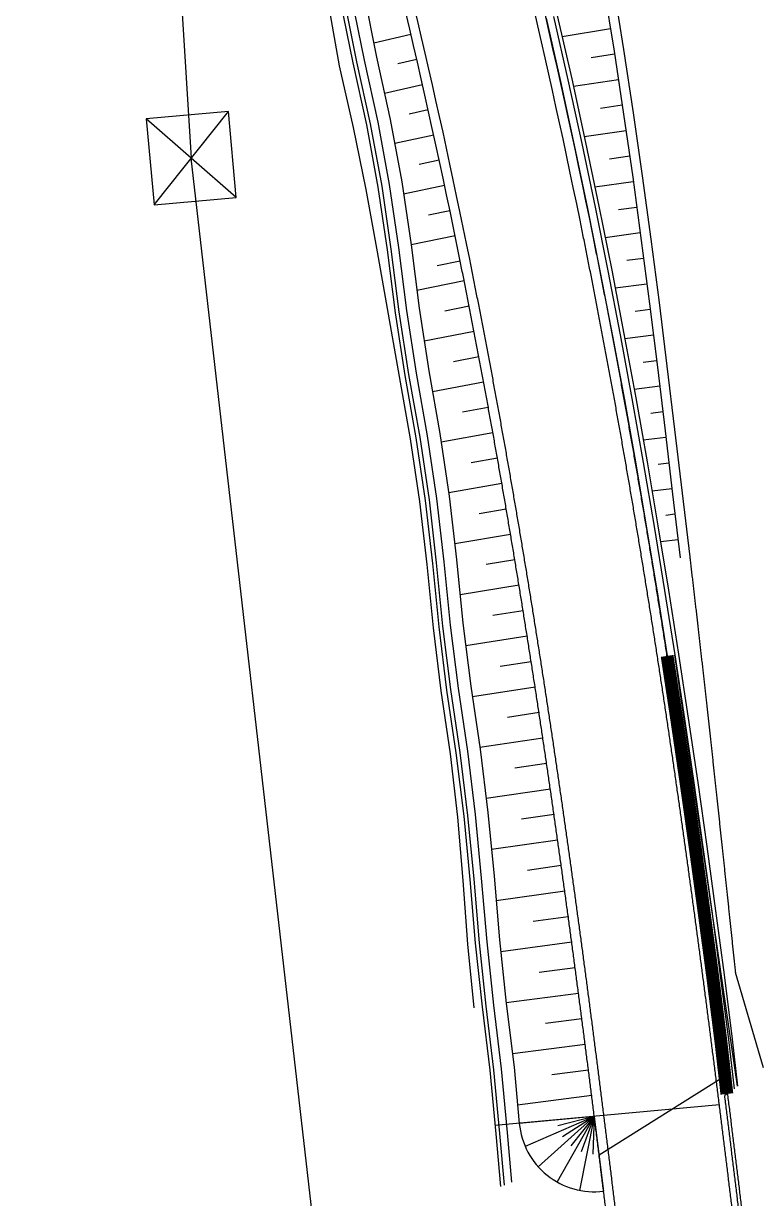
# Model space of a CAD drawing. Header units: inches. Extents: x 499362 to 502582, y 2542122 to 2545349.
# Drawn here: x 501293.9 to 501350.9, y 2543054.1 to 2543145.3 of the extents above; entities that cross this region are included whole.
import ezdxf

# ---------------------------------------------------------------- set-up
doc = ezdxf.new("R2010")
doc.units = ezdxf.units.IN
doc.header["$MEASUREMENT"] = 0
doc.linetypes.add('ACAD_ISO04W100', pattern=[30, 24, -3, 0, -3])
doc.linetypes.add('HIDDEN2', pattern=[4, 3, -1])
doc.layers.add('0-段落划分', color=2, linetype='Continuous')
doc.layers.add('ql', color=7, linetype='Continuous')

# ---------------------------------------------------------------- blocks, each defined once
blk = doc.blocks.new('A$C3C1B3F5F')
at = {"layer": 'ql', "color": 1, "linetype": 'Continuous'}
blk.add_line((501348.38, 2543063.66), (501338.57, 2543057.497), dxfattribs=at)
at = {"layer": 'ql', "color": 1, "linetype": 'Continuous', "flags": 128}
for points in [[(501349.661, 2543053.321, -0.000056), (501349.594, 2543053.874, -0.000057), (501349.527, 2543054.426, -0.000058), (501349.459, 2543054.979, -0.000059), (501349.392, 2543055.532, -0.000061), (501349.324, 2543056.084, -0.000062), (501349.256, 2543056.637, -0.000063), (501349.188, 2543057.19, -0.000065), (501349.12, 2543057.742, -0.000066), (501349.051, 2543058.295, -0.000067), (501348.983, 2543058.848, -0.000068), (501348.914, 2543059.4, -0.00007), (501348.846, 2543059.953, -0.000071), (501348.777, 2543060.506, -0.000072), (501348.708, 2543061.059, -0.000074), (501348.638, 2543061.611, -0.000075), (501348.569, 2543062.164, -0.000076), (501348.499, 2543062.717, -0.000077), (501348.43, 2543063.27, -0.000055), (501348.38, 2543063.66, -0.000055)], [(501339.104, 2543053.157, -0.000058), (501339.036, 2543053.708, -0.000059), (501338.969, 2543054.258, -0.000061), (501338.902, 2543054.808, -0.000062), (501338.834, 2543055.358, -0.000063), (501338.766, 2543055.908, -0.000065), (501338.698, 2543056.458, -0.000066), (501338.631, 2543057.008, -0.00006), (501338.57, 2543057.497, -0.00006)]]:
    blk.add_lwpolyline(points, format="xyb", dxfattribs=at)
blk = doc.blocks.new('A$C3A006F90')
at = {"layer": '0-段落划分', "color": 2, "linetype": 'Continuous'}
for p, q in [((501293.864, 2543344.606), (501306.898, 2543134.86)), ((501323.959, 2543144.453), (501321.068, 2543143.779)), ((501339.455, 2543144.889), (501335.694, 2543144.282)), ((501324.41, 2543142.505), (501322.943, 2543142.168)), ((501339.772, 2543142.915), (501337.951, 2543142.638)), ((501340.072, 2543140.937), (501336.568, 2543140.406)), ((501324.855, 2543140.555), (501321.905, 2543139.888)), ((501340.371, 2543138.96), (501338.683, 2543138.704)), ((501310.393, 2543131.814), (501303.402, 2543137.905)), ((501304.01, 2543131.233), (501309.785, 2543138.487)), ((501325.293, 2543138.604), (501323.814, 2543138.274)), ((501340.66, 2543136.981), (501337.417, 2543136.517)), ((501325.724, 2543136.651), (501322.7, 2543135.988)), ((501331.325, 2542921.722), (501306.898, 2543134.86)), ((501326.149, 2543134.696), (501324.606, 2543134.363)), ((501340.943, 2543135.001), (501339.387, 2543134.779)), ((501326.568, 2543132.741), (501323.389, 2543132.066)), ((501341.224, 2543133.021), (501338.238, 2543132.616)), ((501326.979, 2543130.783), (501325.328, 2543130.439)), ((501341.493, 2543131.039), (501340.069, 2543130.846)), ((501327.385, 2543128.825), (501323.964, 2543128.123)), ((501341.761, 2543129.057), (501339.04, 2543128.688)), ((501342.022, 2543127.074), (501340.727, 2543126.906)), ((501327.783, 2543126.865), (501325.999, 2543126.505)), ((501328.091, 2543125.33), (501324.413, 2543124.596)), ((501342.279, 2543125.091), (501339.815, 2543124.771)), ((501328.478, 2543123.368), (501326.579, 2543122.997)), ((501342.534, 2543123.107), (501341.363, 2543122.961)), ((501328.859, 2543121.405), (501324.981, 2543120.662)), ((501342.782, 2543121.122), (501340.568, 2543120.846)), ((501329.233, 2543119.44), (501327.259, 2543119.066)), ((501343.03, 2543119.138), (501341.981, 2543119.007)), ((501329.602, 2543117.475), (501325.627, 2543116.736)), ((501343.272, 2543117.153), (501341.294, 2543116.913)), ((501329.965, 2543115.508), (501327.972, 2543115.142)), ((501343.513, 2543115.167), (501342.581, 2543115.054)), ((501330.321, 2543113.54), (501326.309, 2543112.817)), ((501343.753, 2543113.182), (501341.997, 2543112.972)), ((501330.673, 2543111.571), (501328.637, 2543111.212)), ((501343.99, 2543111.196), (501343.167, 2543111.098)), ((501331.018, 2543109.601), (501326.895, 2543108.881)), ((501344.227, 2543109.21), (501342.681, 2543109.026)), ((501331.358, 2543107.63), (501329.245, 2543107.268)), ((501344.462, 2543107.224), (501343.739, 2543107.138)), ((501331.693, 2543105.658), (501327.359, 2543104.931)), ((501344.697, 2543105.238), (501343.345, 2543105.078)), ((501332.023, 2543103.686), (501329.8, 2543103.316)), ((501332.348, 2543101.712), (501327.775, 2543100.967)), ((501332.668, 2543099.738), (501330.321, 2543099.359)), ((501332.983, 2543097.763), (501328.214, 2543097.007)), ((501333.293, 2543095.787), (501330.876, 2543095.411)), ((501333.599, 2543093.811), (501328.723, 2543093.059)), ((501333.901, 2543091.834), (501331.457, 2543091.464)), ((501334.198, 2543089.856), (501329.304, 2543089.127)), ((501334.492, 2543087.878), (501332.022, 2543087.513)), ((501334.781, 2543085.899), (501329.795, 2543085.175)), ((501335.067, 2543083.919), (501332.542, 2543083.556)), ((501335.348, 2543081.939), (501330.21, 2543081.212)), ((501335.627, 2543079.958), (501333.014, 2543079.595)), ((501335.901, 2543077.977), (501330.574, 2543077.241)), ((501336.173, 2543075.996), (501333.458, 2543075.626)), ((501336.441, 2543074.014), (501330.933, 2543073.275)), ((501336.706, 2543072.032), (501333.925, 2543071.661)), ((501336.969, 2543070.049), (501331.353, 2543069.311)), ((501337.228, 2543068.066), (501334.412, 2543067.698)), ((501337.485, 2543066.082), (501331.837, 2543065.354)), ((501337.74, 2543064.099), (501334.895, 2543063.736)), ((501347.908, 2543061.404), (501330.476, 2543059.787)), ((501337.992, 2543062.115), (501332.235, 2543061.386)), ((501338.195, 2543060.503), (501332.367, 2543059.962)), ((501338.195, 2543060.503), (501332.834, 2543058.155)), ((501338.195, 2543060.503), (501333.846, 2543056.586)), ((501338.195, 2543060.503), (501335.301, 2543055.416)), ((501338.195, 2543060.503), (501335.362, 2543059.771)), ((501338.195, 2543060.503), (501335.736, 2543058.916)), ((501338.195, 2543060.503), (501336.361, 2543058.223)), ((501338.195, 2543060.503), (501337.05, 2543054.763)), ((501338.195, 2543060.503), (501337.172, 2543057.761)), ((501338.195, 2543060.503), (501338.087, 2543057.578)), ((501338.195, 2543060.503), (501338.915, 2543054.695))]:
    blk.add_line(p, q, dxfattribs=at)
at = {"layer": '0-段落划分', "color": 2}
for p, q in [((501351.33, 2543064.272), (501349.149, 2543071.66)), ((501348.553, 2543062.289), (501348.322, 2543062.124))]:
    blk.add_line(p, q, dxfattribs=at)
at = {"layer": '0-段落划分', "color": 2, "linetype": 'Continuous', "flags": 128}
for points in [[(501313.729, 2543166.17), (501314.978, 2543161.413), (501316.017, 2543156.601), (501316.819, 2543151.734), (501317.514, 2543146.849), (501318.391, 2543142.013), (501318.391, 2543142.013)], [(501314.286, 2543166.323), (501315.549, 2543161.565), (501316.662, 2543156.767), (501317.608, 2543151.931), (501318.47, 2543147.078), (501319.437, 2543142.255), (501319.437, 2543142.255)], [(501314.575, 2543166.403), (501315.839, 2543161.642), (501316.953, 2543156.842), (501317.899, 2543152.003), (501318.762, 2543147.148), (501319.729, 2543142.322), (501319.729, 2543142.322)], [(501314.575, 2543166.403), (501315.839, 2543161.642), (501316.953, 2543156.842), (501317.899, 2543152.003), (501318.762, 2543147.148), (501319.729, 2543142.322), (501319.729, 2543142.322)], [(501315.153, 2543166.562), (501316.419, 2543161.796), (501317.534, 2543156.992), (501318.481, 2543152.148), (501319.345, 2543147.288), (501320.313, 2543142.457), (501320.313, 2543142.457)], [(501315.153, 2543166.562), (501316.419, 2543161.796), (501317.534, 2543156.992), (501318.481, 2543152.148), (501319.345, 2543147.288), (501320.313, 2543142.457), (501320.313, 2543142.457)], [(501316.118, 2543166.828), (501317.385, 2543162.054), (501318.502, 2543157.241), (501319.452, 2543152.389), (501320.317, 2543147.521), (501321.288, 2543142.683), (501321.288, 2543142.683)], [(501334.444, 2543145.725), (501335.559, 2543140.806), (501336.635, 2543135.879), (501337.669, 2543130.943), (501338.662, 2543125.998), (501339.615, 2543121.048), (501339.615, 2543121.048)], [(501335.028, 2543145.86), (501336.145, 2543140.937), (501337.221, 2543136.004), (501338.257, 2543131.063), (501339.251, 2543126.114), (501340.205, 2543121.159), (501340.205, 2543121.159)], [(501335.028, 2543145.86), (501336.145, 2543140.937), (501337.221, 2543136.004), (501338.257, 2543131.063), (501339.251, 2543126.114), (501340.205, 2543121.159), (501340.205, 2543121.159)], [(501335.32, 2543145.928), (501336.438, 2543141.002), (501337.515, 2543136.067), (501338.551, 2543131.123), (501339.545, 2543126.172), (501340.5, 2543121.215), (501340.5, 2543121.215)], [(501335.32, 2543145.928), (501336.438, 2543141.002), (501337.515, 2543136.067), (501338.551, 2543131.123), (501339.545, 2543126.172), (501340.5, 2543121.215), (501340.5, 2543121.215)], [(501320.313, 2543142.457), (501321.375, 2543137.65), (501322.272, 2543132.807), (501322.983, 2543127.929), (501323.605, 2543123.037), (501324.353, 2543118.171), (501324.353, 2543118.171)], [(501320.313, 2543142.457), (501321.375, 2543137.65), (501322.272, 2543132.807), (501322.983, 2543127.929), (501323.605, 2543123.037), (501324.353, 2543118.171), (501324.353, 2543118.171)], [(501321.288, 2543142.683), (501322.352, 2543137.867), (501323.25, 2543133.017), (501323.963, 2543128.13), (501324.587, 2543123.23), (501325.336, 2543118.356), (501325.336, 2543118.356)], [(501318.391, 2543142.013), (501319.466, 2543137.225), (501320.453, 2543132.418), (501321.344, 2543127.593), (501322.177, 2543122.756), (501323.035, 2543117.922), (501323.035, 2543117.922)], [(501319.437, 2543142.255), (501320.497, 2543137.455), (501321.392, 2543132.619), (501322.102, 2543127.748), (501322.722, 2543122.864), (501323.469, 2543118.004), (501323.469, 2543118.004)], [(501319.729, 2543142.322), (501320.79, 2543137.52), (501321.685, 2543132.682), (501322.396, 2543127.808), (501323.017, 2543122.921), (501323.764, 2543118.059), (501323.764, 2543118.059)], [(501319.729, 2543142.322), (501320.79, 2543137.52), (501321.685, 2543132.682), (501322.396, 2543127.808), (501323.017, 2543122.921), (501323.764, 2543118.059), (501323.764, 2543118.059)], [(501339.615, 2543121.048), (501340.53, 2543116.093), (501341.409, 2543111.133), (501342.254, 2543106.17), (501343.067, 2543101.204), (501343.85, 2543096.235), (501343.85, 2543096.235)], [(501340.205, 2543121.159), (501341.121, 2543116.2), (501342, 2543111.236), (501342.846, 2543106.269), (501343.659, 2543101.299), (501344.443, 2543096.327), (501344.443, 2543096.327)], [(501340.205, 2543121.159), (501341.121, 2543116.2), (501342, 2543111.236), (501342.846, 2543106.269), (501343.659, 2543101.299), (501344.443, 2543096.327), (501344.443, 2543096.327)], [(501340.5, 2543121.215), (501341.416, 2543116.253), (501342.296, 2543111.287), (501343.142, 2543106.318), (501343.956, 2543101.347), (501344.739, 2543096.372), (501344.739, 2543096.372)], [(501340.5, 2543121.215), (501341.416, 2543116.253), (501342.296, 2543111.287), (501343.142, 2543106.318), (501343.956, 2543101.347), (501344.739, 2543096.372), (501344.739, 2543096.372)], [(501323.035, 2543117.922), (501323.903, 2543113.086), (501324.627, 2543108.219), (501325.191, 2543103.323), (501325.682, 2543098.413), (501326.289, 2543093.52), (501326.289, 2543093.52)], [(501323.469, 2543118.004), (501324.338, 2543113.164), (501325.062, 2543108.295), (501325.626, 2543103.396), (501326.117, 2543098.483), (501326.724, 2543093.587), (501326.724, 2543093.587)], [(501323.764, 2543118.059), (501324.633, 2543113.218), (501325.358, 2543108.346), (501325.922, 2543103.445), (501326.413, 2543098.531), (501327.021, 2543093.633), (501327.021, 2543093.633)], [(501323.764, 2543118.059), (501324.633, 2543113.218), (501325.358, 2543108.346), (501325.922, 2543103.445), (501326.413, 2543098.531), (501327.021, 2543093.633), (501327.021, 2543093.633)], [(501324.353, 2543118.171), (501325.223, 2543113.324), (501325.949, 2543108.449), (501326.514, 2543103.544), (501327.006, 2543098.626), (501327.614, 2543093.725), (501327.614, 2543093.725)], [(501324.353, 2543118.171), (501325.223, 2543113.324), (501325.949, 2543108.449), (501326.514, 2543103.544), (501327.006, 2543098.626), (501327.614, 2543093.725), (501327.614, 2543093.725)], [(501325.336, 2543118.356), (501326.207, 2543113.502), (501326.934, 2543108.62), (501327.5, 2543103.708), (501327.993, 2543098.784), (501328.602, 2543093.877), (501328.602, 2543093.877)], [(501344.443, 2543096.327), (501345.198, 2543091.352), (501345.927, 2543086.377), (501346.633, 2543081.4), (501347.317, 2543076.423), (501347.981, 2543071.445), (501347.981, 2543071.445)], [(501344.443, 2543096.327), (501345.198, 2543091.352), (501345.927, 2543086.377), (501346.633, 2543081.4), (501347.317, 2543076.423), (501347.981, 2543071.445), (501347.981, 2543071.445)], [(501344.739, 2543096.372), (501345.495, 2543091.397), (501346.224, 2543086.42), (501346.93, 2543081.442), (501347.614, 2543076.463), (501348.278, 2543071.484), (501348.278, 2543071.484)], [(501344.739, 2543096.372), (501345.495, 2543091.397), (501346.224, 2543086.42), (501346.93, 2543081.442), (501347.614, 2543076.463), (501348.278, 2543071.484), (501348.278, 2543071.484)], [(501326.289, 2543093.52), (501327.005, 2543088.639), (501327.578, 2543083.732), (501327.995, 2543078.8), (501328.346, 2543073.856), (501328.831, 2543068.926), (501328.831, 2543068.926)], [(501326.724, 2543093.587), (501327.445, 2543088.705), (501328.051, 2543083.801), (501328.53, 2543078.875), (501328.952, 2543073.938), (501329.475, 2543069.011), (501329.475, 2543069.011)], [(501327.021, 2543093.633), (501327.742, 2543088.749), (501328.348, 2543083.843), (501328.827, 2543078.916), (501329.25, 2543073.978), (501329.773, 2543069.05), (501329.773, 2543069.05)], [(501327.021, 2543093.633), (501327.742, 2543088.749), (501328.348, 2543083.843), (501328.827, 2543078.916), (501329.25, 2543073.978), (501329.773, 2543069.05), (501329.773, 2543069.05)], [(501327.614, 2543093.725), (501328.336, 2543088.837), (501328.942, 2543083.929), (501329.421, 2543078.999), (501329.844, 2543074.058), (501330.368, 2543069.128), (501330.368, 2543069.128)], [(501327.614, 2543093.725), (501328.336, 2543088.837), (501328.942, 2543083.929), (501329.421, 2543078.999), (501329.844, 2543074.058), (501330.368, 2543069.128), (501330.368, 2543069.128)], [(501328.602, 2543093.877), (501329.325, 2543088.985), (501329.932, 2543084.072), (501330.411, 2543079.137), (501330.835, 2543074.192), (501331.359, 2543069.258), (501331.359, 2543069.258)], [(501347.981, 2543071.445), (501348.613, 2543066.466), (501349.049, 2543062.643)], [(501347.981, 2543071.445), (501348.613, 2543066.466), (501349.049, 2543062.643)], [(501348.278, 2543071.484), (501348.911, 2543066.504), (501349.328, 2543062.843)], [(501348.278, 2543071.484), (501348.911, 2543066.504), (501349.328, 2543062.843)], [(501329.475, 2543069.011), (501330.077, 2543064.089), (501330.536, 2543059.145), (501330.9, 2543055.053)], [(501329.773, 2543069.05), (501330.375, 2543064.127), (501330.834, 2543059.182), (501331.19, 2543055.167)], [(501329.773, 2543069.05), (501330.375, 2543064.127), (501330.834, 2543059.182), (501331.19, 2543055.167)], [(501330.368, 2543069.128), (501330.97, 2543064.204), (501331.429, 2543059.256), (501331.772, 2543055.396)], [(501330.368, 2543069.128), (501330.97, 2543064.204), (501331.429, 2543059.256), (501331.772, 2543055.396)], [(501331.359, 2543069.258), (501331.962, 2543064.331), (501332.367, 2543059.962)]]:
    blk.add_lwpolyline(points, dxfattribs=at)
at = {"layer": '0-段落划分', "color": 2, "flags": 128}
for points in [[(501336.24, 2543162.599), (501337.205, 2543157.756), (501338.105, 2543152.906), (501338.946, 2543148.043), (501339.734, 2543143.166), (501340.475, 2543138.278), (501341.175, 2543133.38), (501341.841, 2543128.473), (501342.478, 2543123.558), (501343.092, 2543118.636), (501343.69, 2543113.708), (501344.279, 2543108.774), (501344.863, 2543103.835)], [(501336.976, 2543162.745), (501337.941, 2543157.898), (501338.843, 2543153.039), (501339.685, 2543148.166), (501340.475, 2543143.282), (501341.217, 2543138.387), (501341.918, 2543133.484), (501342.584, 2543128.572), (501343.222, 2543123.653), (501343.837, 2543118.728), (501344.435, 2543113.797), (501345.023, 2543108.863), (501345.608, 2543103.924)]]:
    blk.add_lwpolyline(points, dxfattribs=at)
at = {"layer": '0-段落划分', "color": 2, "linetype": 'Continuous', "flags": 128}
blk.add_lwpolyline([(501304.01, 2543131.233), (501310.393, 2543131.814), (501309.785, 2543138.487), (501303.402, 2543137.905)], close=True, dxfattribs=at)
at = {"layer": '0-段落划分', "color": 2, "flags": 128}
for points in [[(501348.917, 2543053.231, -0.000056), (501348.849, 2543053.783, -0.000057), (501348.782, 2543054.336, -0.000058), (501348.715, 2543054.888, -0.000059), (501348.647, 2543055.441, -0.000061), (501348.579, 2543055.993, -0.000062), (501348.511, 2543056.546, -0.000063), (501348.443, 2543057.098, -0.000065), (501348.375, 2543057.651, -0.000066), (501348.307, 2543058.203, -0.000067), (501348.239, 2543058.756, -0.000068), (501348.17, 2543059.308, -0.00007), (501348.101, 2543059.861, -0.000071), (501348.032, 2543060.413, -0.000072), (501347.963, 2543060.966, -0.000074), (501347.894, 2543061.518, -0.000075), (501347.825, 2543062.071, -0.000076), (501347.755, 2543062.623, -0.000077), (501347.685, 2543063.176, -0.000079), (501347.615, 2543063.728, -0.00008), (501347.545, 2543064.281, -0.000081), (501347.475, 2543064.833, -0.000082), (501347.405, 2543065.386, -0.000084), (501347.334, 2543065.939, -0.000085), (501347.263, 2543066.491, -0.000086), (501347.192, 2543067.044, -0.000088), (501347.121, 2543067.596, -0.000089), (501347.05, 2543068.149, -0.00009), (501346.978, 2543068.701, -0.000091), (501346.906, 2543069.254, -0.000093), (501346.834, 2543069.806, -0.000094), (501346.762, 2543070.359, -0.000095), (501346.689, 2543070.911, -0.000097), (501346.617, 2543071.464, -0.000098), (501346.544, 2543072.016, -0.000099), (501346.471, 2543072.569, -0.0001), (501346.397, 2543073.121, -0.000102), (501346.324, 2543073.674, -0.000103), (501346.25, 2543074.226, -0.000104), (501346.176, 2543074.779, -0.000105), (501346.102, 2543075.331, -0.000107), (501346.027, 2543075.884, -0.000108), (501345.953, 2543076.436, -0.000109), (501345.878, 2543076.989, -0.000111), (501345.802, 2543077.541, -0.000112), (501345.727, 2543078.093, -0.000113), (501345.651, 2543078.646, -0.000114), (501345.575, 2543079.198, -0.000116), (501345.499, 2543079.751, -0.000117), (501345.423, 2543080.303, -0.000118), (501345.346, 2543080.855, -0.00012), (501345.269, 2543081.408, -0.000121), (501345.192, 2543081.96, -0.000122), (501345.114, 2543082.512, -0.000123), (501345.036, 2543083.065, -0.000125), (501344.958, 2543083.619, -0.000127), (501344.879, 2543084.171, -0.000128), (501344.801, 2543084.724, -0.00013), (501344.722, 2543085.276, -0.000131), (501344.642, 2543085.828, -0.000132), (501344.563, 2543086.38, -0.000133), (501344.483, 2543086.933, -0.000135), (501344.403, 2543087.485, -0.000136), (501344.323, 2543088.037, -0.000137), (501344.242, 2543088.589, -0.000139), (501344.161, 2543089.141, -0.00014), (501344.079, 2543089.693, -0.000141), (501343.998, 2543090.245, -0.000143), (501343.916, 2543090.797, -0.000144), (501343.834, 2543091.349, -0.000145), (501343.751, 2543091.901, -0.000146), (501343.668, 2543092.453, -0.000148), (501343.585, 2543093.005, -0.000149), (501343.501, 2543093.557, -0.00015), (501343.417, 2543094.109, -0.000152), (501343.333, 2543094.661, -0.000153), (501343.248, 2543095.213, -0.000154), (501343.163, 2543095.765, -0.000156), (501343.078, 2543096.316, -0.000157), (501342.993, 2543096.868, -0.000158), (501342.907, 2543097.42, -0.00016), (501342.82, 2543097.972, -0.000161), (501342.734, 2543098.523, -0.000162), (501342.647, 2543099.075, -0.000163), (501342.559, 2543099.626, -0.000165), (501342.472, 2543100.178, -0.000166), (501342.383, 2543100.73, -0.000167), (501342.295, 2543101.281, -0.000169), (501342.206, 2543101.832, -0.00017), (501342.117, 2543102.384, -0.000171), (501342.027, 2543102.935, -0.000173), (501341.937, 2543103.487, -0.000174), (501341.847, 2543104.038, -0.000175), (501341.756, 2543104.589, -0.000177), (501341.665, 2543105.14, -0.000178), (501341.574, 2543105.692, -0.000179), (501341.482, 2543106.243, -0.00018), (501341.389, 2543106.794, -0.000182), (501341.297, 2543107.345, -0.000183), (501341.204, 2543107.896, -0.000184), (501341.11, 2543108.447, -0.000186), (501341.016, 2543108.998, -0.000187), (501340.922, 2543109.549, -0.000188), (501340.827, 2543110.099, -0.00019), (501340.732, 2543110.65, -0.000191), (501340.636, 2543111.201, -0.000192), (501340.54, 2543111.752, -0.000194), (501340.444, 2543112.302, -0.000195), (501340.347, 2543112.853, -0.000196), (501340.25, 2543113.403, -0.000197), (501340.152, 2543113.954, -0.000199), (501340.054, 2543114.504, -0.0002), (501339.955, 2543115.054, -0.000201), (501339.856, 2543115.605, -0.000203), (501339.757, 2543116.155, -0.000204), (501339.657, 2543116.705, -0.000205), (501339.557, 2543117.255, -0.000207), (501339.456, 2543117.805, -0.000208), (501339.355, 2543118.355, -0.000209), (501339.253, 2543118.905, -0.000211), (501339.151, 2543119.455, -0.000212), (501339.048, 2543120.005, -0.000213), (501338.945, 2543120.555, -0.000215), (501338.842, 2543121.104, -0.000216), (501338.737, 2543121.654, -0.000217), (501338.633, 2543122.204, -0.000218), (501338.528, 2543122.753, -0.00022), (501338.423, 2543123.303, -0.000221), (501338.317, 2543123.852, -0.000222), (501338.21, 2543124.401, -0.000224), (501338.103, 2543124.95, -0.000225), (501337.996, 2543125.5, -0.000226), (501337.888, 2543126.049, -0.000228), (501337.779, 2543126.598, -0.000229), (501337.671, 2543127.147, -0.00023), (501337.561, 2543127.695, -0.000232), (501337.451, 2543128.244, -0.000231), (501337.342, 2543128.789, -0.000231)], [(501348.553, 2543062.289, -0.000059), (501348.499, 2543062.717, -0.000077), (501348.43, 2543063.27, -0.000079), (501348.36, 2543063.822, -0.00008), (501348.289, 2543064.375, -0.000081), (501348.219, 2543064.928, -0.000082), (501348.149, 2543065.481, -0.000084), (501348.078, 2543066.034, -0.000085), (501348.007, 2543066.586, -0.000086), (501347.936, 2543067.139, -0.000088), (501347.865, 2543067.692, -0.000089), (501347.793, 2543068.245, -0.00009), (501347.722, 2543068.798, -0.000091), (501347.65, 2543069.35, -0.000093), (501347.578, 2543069.903, -0.000094), (501347.506, 2543070.456, -0.000095), (501347.433, 2543071.009, -0.000097), (501347.36, 2543071.562, -0.000098), (501347.287, 2543072.114, -0.000099), (501347.214, 2543072.667, -0.0001), (501347.141, 2543073.22, -0.000102), (501347.067, 2543073.773, -0.000103), (501346.994, 2543074.325, -0.000104), (501346.919, 2543074.878, -0.000105), (501346.845, 2543075.431, -0.000107), (501346.771, 2543075.984, -0.000108), (501346.696, 2543076.537, -0.000109), (501346.621, 2543077.089, -0.000111), (501346.546, 2543077.642, -0.000112), (501346.47, 2543078.195, -0.000113), (501346.394, 2543078.748, -0.000114), (501346.318, 2543079.3, -0.000116), (501346.242, 2543079.853, -0.000117), (501346.166, 2543080.406, -0.000118), (501346.089, 2543080.958, -0.00012), (501346.012, 2543081.511, -0.000121), (501345.934, 2543082.064, -0.000122), (501345.857, 2543082.616, -0.000123), (501345.779, 2543083.169, -0.000125), (501345.7, 2543083.724, -0.000127), (501345.622, 2543084.277, -0.000128), (501345.543, 2543084.83, -0.00013), (501345.464, 2543085.382, -0.000131), (501345.385, 2543085.935, -0.000132), (501345.305, 2543086.488, -0.000134), (501345.225, 2543087.04, -0.000135), (501345.145, 2543087.593, -0.000136), (501345.065, 2543088.145, -0.000138), (501344.984, 2543088.698, -0.000139), (501344.903, 2543089.25, -0.00014), (501344.821, 2543089.803, -0.000141), (501344.74, 2543090.355, -0.000143), (501344.658, 2543090.908, -0.000144), (501344.575, 2543091.46, -0.000145), (501344.493, 2543092.013, -0.000147), (501344.41, 2543092.565, -0.000148), (501344.326, 2543093.117, -0.000149), (501344.243, 2543093.67, -0.000151), (501344.159, 2543094.222, -0.000152), (501344.074, 2543094.774, -0.000153), (501343.99, 2543095.327, -0.000155), (501343.905, 2543095.879, -0.000156), (501343.819, 2543096.431, -0.000157), (501343.734, 2543096.983, -0.000158), (501343.648, 2543097.536, -0.00016), (501343.561, 2543098.088, -0.000161), (501343.475, 2543098.64, -0.000162), (501343.387, 2543099.192, -0.000164), (501343.3, 2543099.744, -0.000165), (501343.212, 2543100.296, -0.000166), (501343.124, 2543100.848, -0.000168), (501343.035, 2543101.4, -0.000169), (501342.947, 2543101.952, -0.00017), (501342.857, 2543102.504, -0.000172), (501342.768, 2543103.056, -0.000173), (501342.677, 2543103.608, -0.000174), (501342.587, 2543104.159, -0.000176), (501342.496, 2543104.711, -0.000177), (501342.405, 2543105.263, -0.000178), (501342.313, 2543105.815, -0.000179), (501342.221, 2543106.366, -0.000181), (501342.129, 2543106.918, -0.000182), (501342.036, 2543107.469, -0.000183), (501341.943, 2543108.021, -0.000185), (501341.849, 2543108.573, -0.000186), (501341.755, 2543109.124, -0.000187), (501341.661, 2543109.675, -0.000189), (501341.566, 2543110.227, -0.00019), (501341.471, 2543110.778, -0.000191), (501341.375, 2543111.329, -0.000193), (501341.279, 2543111.881, -0.000194), (501341.183, 2543112.432, -0.000195), (501341.086, 2543112.983, -0.000197), (501340.988, 2543113.534, -0.000198), (501340.891, 2543114.085, -0.000199), (501340.792, 2543114.636, -0.000201), (501340.694, 2543115.187, -0.000202), (501340.595, 2543115.738, -0.000203), (501340.495, 2543116.289, -0.000204), (501340.395, 2543116.839, -0.000206), (501340.295, 2543117.39, -0.000207), (501340.194, 2543117.941, -0.000208), (501340.092, 2543118.491, -0.00021), (501339.99, 2543119.042, -0.000211), (501339.888, 2543119.593, -0.000212), (501339.785, 2543120.143, -0.000214), (501339.682, 2543120.693, -0.000215), (501339.578, 2543121.244, -0.000216), (501339.474, 2543121.794, -0.000218), (501339.37, 2543122.344, -0.000219), (501339.265, 2543122.894, -0.00022), (501339.159, 2543123.444, -0.000222), (501339.053, 2543123.994, -0.000223), (501338.946, 2543124.544, -0.000224), (501338.839, 2543125.094, -0.000226), (501338.732, 2543125.644, -0.000227), (501338.624, 2543126.194, -0.000228), (501338.515, 2543126.743, -0.00023), (501338.406, 2543127.293, -0.000231), (501338.297, 2543127.842, -0.000232), (501338.187, 2543128.392, -0.000232), (501338.077, 2543128.936)], [(501339.848, 2543053.248, -0.000058), (501339.781, 2543053.798, -0.000059), (501339.713, 2543054.349, -0.000061), (501339.646, 2543054.899, -0.000062), (501339.578, 2543055.45, -0.000063), (501339.511, 2543056, -0.000065), (501339.443, 2543056.55, -0.000066), (501339.375, 2543057.1, -0.000067), (501339.307, 2543057.65, -0.000068), (501339.238, 2543058.201, -0.00007), (501339.17, 2543058.751, -0.000071), (501339.101, 2543059.301, -0.000072), (501339.033, 2543059.851, -0.000074), (501338.964, 2543060.401, -0.000075), (501338.895, 2543060.951, -0.000076), (501338.825, 2543061.5, -0.000077), (501338.756, 2543062.05, -0.000079), (501338.686, 2543062.6, -0.00008), (501338.617, 2543063.15, -0.000081), (501338.547, 2543063.699, -0.000082), (501338.477, 2543064.249, -0.000084), (501338.406, 2543064.799, -0.000085), (501338.336, 2543065.348, -0.000086), (501338.265, 2543065.898, -0.000088), (501338.195, 2543066.447, -0.000089), (501338.124, 2543066.997, -0.00009), (501338.052, 2543067.546, -0.000091), (501337.981, 2543068.095, -0.000093), (501337.909, 2543068.645, -0.000094), (501337.838, 2543069.194, -0.000095), (501337.766, 2543069.743, -0.000097), (501337.693, 2543070.292, -0.000098), (501337.621, 2543070.841, -0.000099), (501337.548, 2543071.39, -0.0001), (501337.475, 2543071.939, -0.000102), (501337.402, 2543072.488, -0.000103), (501337.329, 2543073.037, -0.000104), (501337.256, 2543073.586, -0.000105), (501337.182, 2543074.134, -0.000107), (501337.108, 2543074.683, -0.000108), (501337.034, 2543075.232, -0.000109), (501336.959, 2543075.78, -0.000111), (501336.884, 2543076.329, -0.000112), (501336.81, 2543076.877, -0.000113), (501336.734, 2543077.426, -0.000114), (501336.659, 2543077.974, -0.000116), (501336.583, 2543078.522, -0.000117), (501336.507, 2543079.071, -0.000118), (501336.431, 2543079.619, -0.00012), (501336.355, 2543080.167, -0.000121), (501336.278, 2543080.715, -0.000122), (501336.201, 2543081.263, -0.000123), (501336.124, 2543081.811, -0.000124), (501336.047, 2543082.357, -0.000125), (501335.969, 2543082.904, -0.000126), (501335.891, 2543083.452, -0.000127), (501335.813, 2543084, -0.000129), (501335.734, 2543084.547, -0.00013), (501335.655, 2543085.095, -0.000131), (501335.576, 2543085.642, -0.000132), (501335.497, 2543086.19, -0.000134), (501335.417, 2543086.737, -0.000135), (501335.337, 2543087.284, -0.000136), (501335.257, 2543087.832, -0.000137), (501335.176, 2543088.379, -0.000139), (501335.095, 2543088.926, -0.00014), (501335.014, 2543089.473, -0.000141), (501334.932, 2543090.02, -0.000143), (501334.85, 2543090.567, -0.000144), (501334.768, 2543091.114, -0.000145), (501334.686, 2543091.66, -0.000146), (501334.603, 2543092.207, -0.000148), (501334.52, 2543092.754, -0.000149), (501334.436, 2543093.3, -0.00015), (501334.353, 2543093.847, -0.000151), (501334.269, 2543094.393, -0.000153), (501334.184, 2543094.939, -0.000154), (501334.099, 2543095.485, -0.000155), (501334.014, 2543096.032, -0.000156), (501333.929, 2543096.578, -0.000158), (501333.843, 2543097.124, -0.000159), (501333.757, 2543097.67, -0.00016), (501333.671, 2543098.215, -0.000161), (501333.584, 2543098.761, -0.000163), (501333.497, 2543099.307, -0.000164), (501333.409, 2543099.852, -0.000165), (501333.321, 2543100.398, -0.000166), (501333.233, 2543100.943, -0.000168), (501333.144, 2543101.489, -0.000169), (501333.055, 2543102.034, -0.00017), (501332.966, 2543102.579, -0.000171), (501332.876, 2543103.124, -0.000173), (501332.786, 2543103.669, -0.000174), (501332.696, 2543104.214, -0.000175), (501332.605, 2543104.759, -0.000176), (501332.514, 2543105.304, -0.000178), (501332.422, 2543105.849, -0.000179), (501332.33, 2543106.393, -0.00018), (501332.238, 2543106.938, -0.000181), (501332.145, 2543107.482, -0.000183), (501332.052, 2543108.026, -0.000184), (501331.958, 2543108.571, -0.000185), (501331.864, 2543109.115, -0.000186), (501331.769, 2543109.659, -0.000188), (501331.675, 2543110.203, -0.000189), (501331.579, 2543110.746, -0.00019), (501331.484, 2543111.29, -0.000191), (501331.388, 2543111.834, -0.000193), (501331.291, 2543112.377, -0.000194), (501331.194, 2543112.921, -0.000195), (501331.097, 2543113.464, -0.000196), (501330.999, 2543114.007, -0.000198), (501330.901, 2543114.551, -0.000199), (501330.803, 2543115.094, -0.0002), (501330.704, 2543115.637, -0.000201), (501330.604, 2543116.179, -0.000202), (501330.504, 2543116.722, -0.000204), (501330.404, 2543117.265, -0.000205), (501330.303, 2543117.807, -0.000206), (501330.202, 2543118.35, -0.000207), (501330.1, 2543118.892, -0.000209), (501329.998, 2543119.434, -0.00021), (501329.895, 2543119.976, -0.000211), (501329.792, 2543120.518, -0.000212), (501329.689, 2543121.06, -0.000214), (501329.585, 2543121.602, -0.000215), (501329.48, 2543122.144, -0.000216), (501329.375, 2543122.685, -0.000217), (501329.27, 2543123.227, -0.000219), (501329.164, 2543123.768, -0.00022), (501329.058, 2543124.309, -0.000221), (501328.951, 2543124.85, -0.000222), (501328.843, 2543125.391, -0.000224), (501328.736, 2543125.932, -0.000225), (501328.627, 2543126.473, -0.000228), (501328.518, 2543127.017, -0.000228)], [(501339.104, 2543053.157, -0.000058), (501339.036, 2543053.708, -0.000059), (501338.969, 2543054.258, -0.000061), (501338.902, 2543054.808, -0.000062), (501338.834, 2543055.358, -0.000063), (501338.766, 2543055.908, -0.000065), (501338.698, 2543056.458, -0.000066), (501338.631, 2543057.008, -0.000067), (501338.562, 2543057.558, -0.000068), (501338.494, 2543058.108, -0.00007), (501338.426, 2543058.658, -0.000071), (501338.357, 2543059.208, -0.000072), (501338.288, 2543059.758, -0.000074), (501338.22, 2543060.308, -0.000075), (501338.151, 2543060.857, -0.000076), (501338.081, 2543061.407, -0.000077), (501338.012, 2543061.956, -0.000079), (501337.942, 2543062.506, -0.00008), (501337.873, 2543063.056, -0.000081), (501337.803, 2543063.605, -0.000082), (501337.733, 2543064.154, -0.000084), (501337.663, 2543064.704, -0.000085), (501337.592, 2543065.253, -0.000086), (501337.522, 2543065.802, -0.000088), (501337.451, 2543066.352, -0.000089), (501337.38, 2543066.901, -0.00009), (501337.309, 2543067.45, -0.000091), (501337.237, 2543067.999, -0.000093), (501337.166, 2543068.548, -0.000094), (501337.094, 2543069.097, -0.000095), (501337.022, 2543069.646, -0.000097), (501336.95, 2543070.194, -0.000098), (501336.877, 2543070.743, -0.000099), (501336.805, 2543071.292, -0.0001), (501336.732, 2543071.841, -0.000102), (501336.659, 2543072.389, -0.000103), (501336.586, 2543072.938, -0.000104), (501336.512, 2543073.486, -0.000105), (501336.438, 2543074.035, -0.000107), (501336.365, 2543074.583, -0.000108), (501336.29, 2543075.131, -0.000109), (501336.216, 2543075.68, -0.000111), (501336.141, 2543076.228, -0.000112), (501336.066, 2543076.776, -0.000113), (501335.991, 2543077.324, -0.000114), (501335.916, 2543077.872, -0.000116), (501335.84, 2543078.42, -0.000117), (501335.764, 2543078.968, -0.000118), (501335.688, 2543079.516, -0.00012), (501335.612, 2543080.064, -0.000121), (501335.535, 2543080.611, -0.000122), (501335.458, 2543081.159, -0.000123), (501335.381, 2543081.706, -0.000124), (501335.304, 2543082.252, -0.000125), (501335.226, 2543082.799, -0.000126), (501335.148, 2543083.346, -0.000127), (501335.07, 2543083.893, -0.000129), (501334.992, 2543084.441, -0.00013), (501334.913, 2543084.988, -0.000131), (501334.834, 2543085.535, -0.000132), (501334.754, 2543086.082, -0.000134), (501334.675, 2543086.629, -0.000135), (501334.595, 2543087.176, -0.000136), (501334.515, 2543087.723, -0.000137), (501334.434, 2543088.269, -0.000139), (501334.353, 2543088.816, -0.00014), (501334.272, 2543089.363, -0.000141), (501334.19, 2543089.909, -0.000142), (501334.109, 2543090.456, -0.000144), (501334.027, 2543091.002, -0.000145), (501333.944, 2543091.548, -0.000146), (501333.861, 2543092.094, -0.000147), (501333.778, 2543092.641, -0.000149), (501333.695, 2543093.187, -0.00015), (501333.611, 2543093.733, -0.000151), (501333.527, 2543094.279, -0.000152), (501333.443, 2543094.824, -0.000154), (501333.358, 2543095.37, -0.000155), (501333.273, 2543095.916, -0.000156), (501333.188, 2543096.462, -0.000157), (501333.102, 2543097.007, -0.000159), (501333.016, 2543097.552, -0.00016), (501332.93, 2543098.098, -0.000161), (501332.843, 2543098.643, -0.000162), (501332.756, 2543099.188, -0.000164), (501332.669, 2543099.733, -0.000165), (501332.581, 2543100.278, -0.000166), (501332.493, 2543100.823, -0.000167), (501332.404, 2543101.368, -0.000168), (501332.315, 2543101.913, -0.00017), (501332.226, 2543102.458, -0.000171), (501332.136, 2543103.002, -0.000172), (501332.046, 2543103.547, -0.000173), (501331.956, 2543104.091, -0.000175), (501331.865, 2543104.635, -0.000176), (501331.774, 2543105.18, -0.000177), (501331.682, 2543105.724, -0.000178), (501331.59, 2543106.268, -0.00018), (501331.498, 2543106.812, -0.000181), (501331.405, 2543107.356, -0.000182), (501331.312, 2543107.899, -0.000183), (501331.219, 2543108.443, -0.000185), (501331.125, 2543108.987, -0.000186), (501331.031, 2543109.53, -0.000187), (501330.936, 2543110.074, -0.000188), (501330.841, 2543110.617, -0.00019), (501330.745, 2543111.16, -0.000191), (501330.649, 2543111.703, -0.000192), (501330.553, 2543112.246, -0.000193), (501330.456, 2543112.789, -0.000195), (501330.359, 2543113.332, -0.000196), (501330.261, 2543113.874, -0.000197), (501330.163, 2543114.417, -0.000198), (501330.065, 2543114.959, -0.0002), (501329.966, 2543115.502, -0.000201), (501329.866, 2543116.044, -0.000202), (501329.767, 2543116.586, -0.000203), (501329.666, 2543117.128, -0.000205), (501329.566, 2543117.67, -0.000206), (501329.464, 2543118.212, -0.000207), (501329.363, 2543118.754, -0.000208), (501329.261, 2543119.295, -0.000209), (501329.158, 2543119.837, -0.000211), (501329.055, 2543120.378, -0.000212), (501328.952, 2543120.919, -0.000213), (501328.848, 2543121.46, -0.000214), (501328.744, 2543122.001, -0.000216), (501328.639, 2543122.542, -0.000217), (501328.534, 2543123.083, -0.000218), (501328.428, 2543123.624, -0.000219), (501328.322, 2543124.164, -0.000221), (501328.215, 2543124.705, -0.000222), (501328.108, 2543125.245, -0.000223), (501328, 2543125.785, -0.000224), (501327.892, 2543126.325, -0.000228), (501327.782, 2543126.87, -0.000228)], [(501345.608, 2543103.924, 0.000038), (501345.631, 2543103.73, 0.000089), (501345.686, 2543103.263, 0.000088), (501345.741, 2543102.796, 0.000086), (501345.795, 2543102.329, 0.000085), (501345.85, 2543101.863, 0.000084), (501345.904, 2543101.396, 0.000083), (501345.959, 2543100.929, 0.000081), (501346.013, 2543100.462, 0.00008), (501346.067, 2543099.995, 0.000079), (501346.121, 2543099.528, 0.000078), (501346.174, 2543099.061, 0.000076), (501346.228, 2543098.594, 0.000075), (501346.281, 2543098.126, 0.000074), (501346.334, 2543097.659, 0.000073), (501346.388, 2543097.192, 0.000071), (501346.441, 2543096.725, 0.00007), (501346.493, 2543096.257, 0.000069), (501346.546, 2543095.79, 0.000067), (501346.599, 2543095.322, 0.000066), (501346.651, 2543094.855, 0.000065), (501346.704, 2543094.387, 0.000064), (501346.756, 2543093.92, 0.000062), (501346.808, 2543093.452, 0.000061), (501346.86, 2543092.984, 0.00006), (501346.912, 2543092.516, 0.000059), (501346.964, 2543092.049, 0.000057), (501347.016, 2543091.581, 0.000056), (501347.067, 2543091.113, 0.000055), (501347.119, 2543090.645, 0.000054), (501347.17, 2543090.177, 0.000052), (501347.222, 2543089.709, 0.000051), (501347.273, 2543089.241, 0.00005), (501347.324, 2543088.773, 0.000049), (501347.375, 2543088.305, 0.000047), (501347.426, 2543087.836, 0.000046), (501347.477, 2543087.368, 0.000045), (501347.528, 2543086.9, 0.000044), (501347.578, 2543086.432, 0.000042), (501347.629, 2543085.963, 0.000041), (501347.68, 2543085.495, 0.00004), (501347.73, 2543085.026, 0.000038), (501347.781, 2543084.558, 0.000037), (501347.831, 2543084.089, 0.000036), (501347.881, 2543083.621, 0.000035), (501347.931, 2543083.152, 0.000033), (501347.982, 2543082.684, 0.000032), (501348.032, 2543082.215, 0.000031), (501348.082, 2543081.746, 0.00003), (501348.132, 2543081.277, 0.000028), (501348.182, 2543080.809, 0.000027), (501348.232, 2543080.34, 0.000026), (501348.282, 2543079.871, 0.000025), (501348.331, 2543079.402, 0.000023), (501348.381, 2543078.933, 0.000022), (501348.431, 2543078.464, 0.000021), (501348.481, 2543077.995, 0.00002), (501348.53, 2543077.526, 0.000018), (501348.58, 2543077.057, 0.000017), (501348.629, 2543076.588, 0.000016), (501348.679, 2543076.119, 0.000015), (501348.729, 2543075.649, 0.000013), (501348.778, 2543075.18, 0.000012), (501348.828, 2543074.711, 0.000011), (501348.877, 2543074.242, 0.000009), (501348.927, 2543073.772, 0.000008), (501348.976, 2543073.303, 0.000007), (501349.026, 2543072.833, 0.000006), (501349.075, 2543072.364, 0.000004), (501349.124, 2543071.895, 0.000002), (501349.149, 2543071.66, 0.000002)], [(501349.413, 2543053.291, -0.000056), (501349.346, 2543053.843, -0.000057), (501349.278, 2543054.396, -0.000058), (501349.211, 2543054.949, -0.000059), (501349.143, 2543055.501, -0.000061), (501349.076, 2543056.054, -0.000062), (501349.008, 2543056.606, -0.000063), (501348.94, 2543057.159, -0.000065), (501348.872, 2543057.712, -0.000066), (501348.803, 2543058.264, -0.000067), (501348.735, 2543058.817, -0.000068), (501348.666, 2543059.37, -0.00007), (501348.597, 2543059.922, -0.000071), (501348.529, 2543060.475, -0.000072), (501348.459, 2543061.028, -0.000074), (501348.39, 2543061.58, -0.000074), (501348.322, 2543062.124, -0.000074)]]:
    blk.add_lwpolyline(points, format="xyb", dxfattribs=at)
at = {"layer": '0-段落划分', "color": 2, "linetype": 'HIDDEN2', "ltscale": 15, "const_width": 1, "flags": 128}
for points in [[(501343.85, 2543096.235), (501344.605, 2543091.264), (501345.334, 2543086.291), (501346.039, 2543081.317), (501346.722, 2543076.342), (501347.386, 2543071.367), (501347.386, 2543071.367)], [(501347.386, 2543071.367), (501348.018, 2543066.39), (501348.491, 2543062.245)]]:
    blk.add_lwpolyline(points, dxfattribs=at)
at = {"layer": '0-段落划分', "color": 2, "linetype": 'Continuous'}
blk.add_lwpolyline([(501349.328, 2543062.843), (501344.443, 2543096.327)], dxfattribs=at)
at = {"layer": '0-段落划分', "color": 6, "linetype": 'ACAD_ISO04W100'}
blk.add_arc((507344.916, 2543658.925), 6000, 174.2207808, 192.567374, dxfattribs=at)
at = {"layer": '0-段落划分', "color": 2}
for centre, radius, start, end in [((507344.916, 2543658.925), 6001.5, 182.4471546, 189.0142765), ((500741.344, 2543008.576), 608.75, 11.403985, 19.408203), ((500741.344, 2543008.576), 608, 11.403985, 19.161159), ((500741.344, 2543008.576), 598.25, 11.403985, 19.471507), ((500741.344, 2543008.576), 599, 11.403985, 19.104757)]:
    blk.add_arc(centre, radius, start, end, dxfattribs=at)
at = {"layer": '0-段落划分', "color": 2, "linetype": 'Continuous'}
blk.add_arc((501338.195, 2543060.503), 5.853, 185.30153, 277.07128, dxfattribs=at)
blk.add_blockref('A$C3C1B3F5F', (0, 0), dxfattribs=at)

msp = doc.modelspace()

# ---------------------------------------------------------------- block references
at = {"layer": '0-段落划分'}
msp.add_blockref('A$C3A006F90', (0, 0), dxfattribs=at)

doc.saveas('drawing.dxf')
